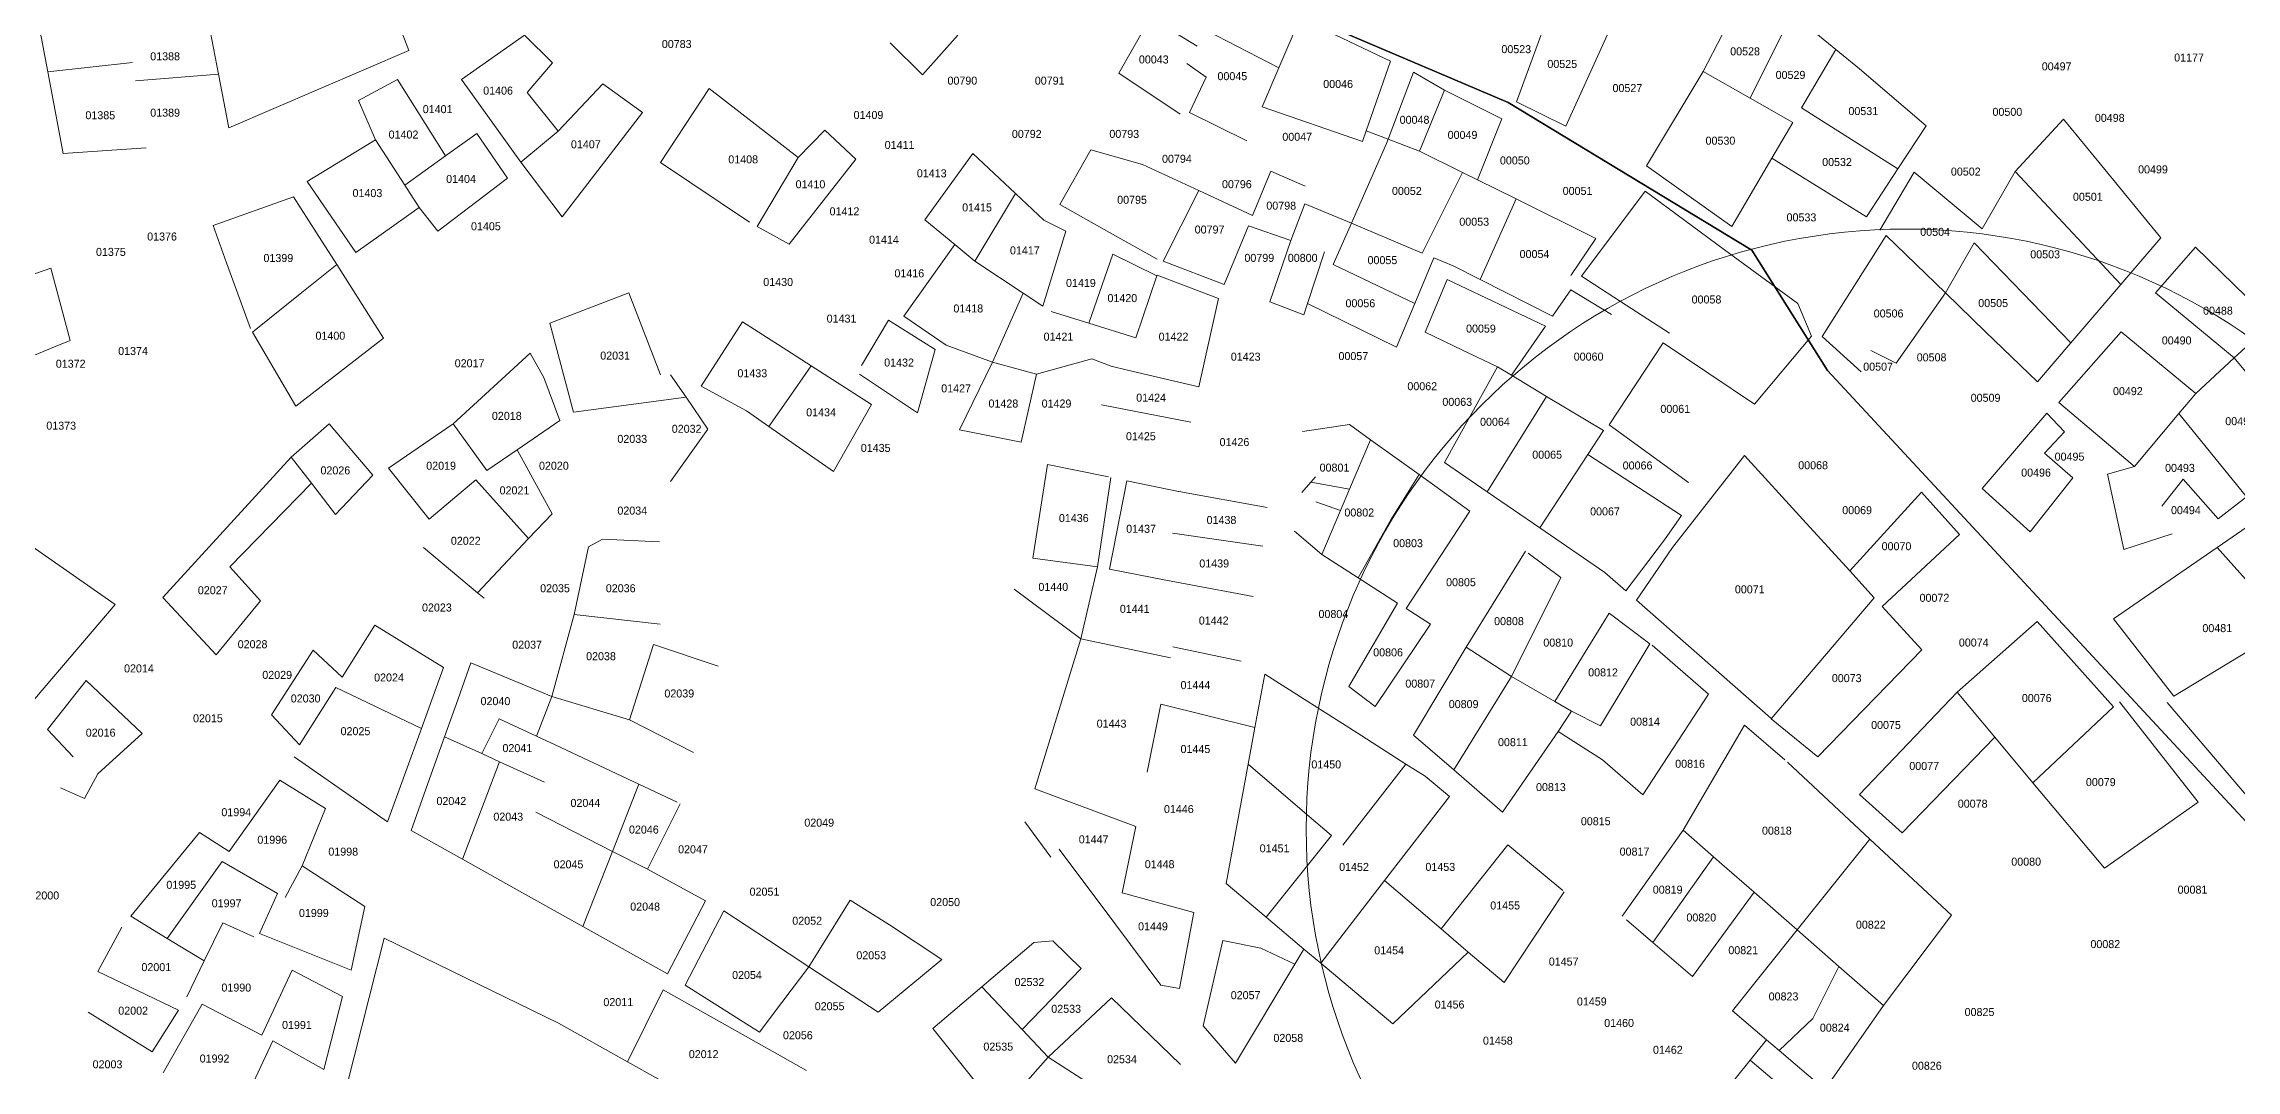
# Model space of a CAD drawing. Header units: metres. Extents: x 245232 to 248406, y 1633796 to 1637634.
# Drawn here: x 246496.1 to 246907, y 1635791.5 to 1635983.8 of the extents above; entities that cross this region are included whole.
import ezdxf
from ezdxf.enums import TextEntityAlignment as Align

# ---------------------------------------------------------------- set-up
doc = ezdxf.new("R2010")
doc.units = ezdxf.units.M
doc.header["$MEASUREMENT"] = 0
doc.layers.add('dernier_num_parc', color=1, linetype='Continuous', lineweight=13)
doc.layers.add('historique_numero_parcelle', color=7, linetype='Continuous')
doc.layers.add('limites_sections', color=7, linetype='Continuous')
doc.layers.add('LIMITES_PARCELLES', color=7, linetype='Continuous', lineweight=0, true_color=0xffffff)
doc.styles.add('Style-FANCY', font='FANCY.shx')

msp = doc.modelspace()

# ---------------------------------------------------------------- linework, layer by layer
at = {"layer": 'dernier_num_parc', "linetype": 'Continuous'}
msp.add_circle((246845.115, 1635836.655), 112.403, dxfattribs=at)
at = {"layer": 'limites_parcelles'}
for p, q in [((246558.787, 1635997.434), (246564.502, 1635982.511)), ((246496.817, 1635978.554), (246493.948, 1635993.643)), ((246807.132, 1635978.623), (246815.957, 1635995.669)), ((246528.84, 1635978.074), (246526.65, 1635989.442)), ((246772.115, 1635972.902), (246778.689, 1635990.794)), ((246823.79, 1635989.374), (246815.909, 1635973.608)), ((246823.79, 1635989.374), (246831.967, 1635982.736)), ((246574.391, 1635977.112), (246586.171, 1635985.395)), ((246586.171, 1635985.395), (246591.463, 1635980.236)), ((246667.413, 1635985.433), (246660.788, 1635977.956)), ((246697.572, 1635978.286), (246702.727, 1635987.284)), ((246703.494, 1635988.703), (246712.256, 1635983.323)), ((246714.014, 1635986.305), (246727.591, 1635979.267)), ((246727.591, 1635979.267), (246731.579, 1635988.607)), ((246731.579, 1635988.607), (246748.546, 1635980.553)), ((246790.728, 1635988.942), (246781.36, 1635968.36)), ((246564.502, 1635982.511), (246530.767, 1635968.065)), ((246660.788, 1635977.956), (246654.751, 1635983.993)), ((246825.557, 1635971.809), (246831.967, 1635982.736)), ((246831.967, 1635982.736), (246836.437, 1635979.107)), ((246496.817, 1635978.554), (246512.709, 1635980.293)), ((246499.732, 1635963.223), (246496.817, 1635978.554)), ((246528.84, 1635978.074), (246513.263, 1635976.818)), ((246530.767, 1635968.065), (246528.84, 1635978.074)), ((246555.061, 1635973.15), (246562.404, 1635977.071)), ((246562.404, 1635977.071), (246571.371, 1635962.762)), ((246585.495, 1635961.608), (246574.391, 1635977.112)), ((246591.463, 1635980.236), (246586.7, 1635974.68)), ((246709.123, 1635970.631), (246697.572, 1635978.286)), ((246713.946, 1635977.547), (246710.347, 1635980.087)), ((246710.843, 1635970.896), (246713.946, 1635977.547)), ((246724.469, 1635971.954), (246727.591, 1635979.267)), ((246748.546, 1635980.553), (246743.966, 1635967.499)), ((246748.099, 1635965.921), (246752.812, 1635978.481)), ((246752.812, 1635978.481), (246758.623, 1635975.112)), ((246796.538, 1635960.904), (246807.132, 1635978.623)), ((246815.909, 1635973.608), (246807.132, 1635978.623)), ((246836.437, 1635979.107), (246848.925, 1635968.418)), ((246558.258, 1635965.816), (246555.061, 1635973.15)), ((246586.7, 1635974.68), (246592.521, 1635967.404)), ((246592.521, 1635967.404), (246600.861, 1635976.311)), ((246600.861, 1635976.311), (246608.322, 1635970.913)), ((246611.653, 1635961.547), (246620.783, 1635975.404)), ((246620.783, 1635975.404), (246637.474, 1635962.509)), ((246753.966, 1635963.682), (246758.623, 1635975.112)), ((246758.623, 1635975.112), (246769.37, 1635969.723)), ((246781.36, 1635968.36), (246772.115, 1635972.902)), ((246815.909, 1635973.608), (246823.925, 1635969.026)), ((246608.322, 1635970.913), (246593.241, 1635951.387)), ((246721.559, 1635965.604), (246710.843, 1635970.896)), ((246743.255, 1635965.472), (246724.469, 1635971.954)), ((246769.37, 1635969.723), (246764.824, 1635958.304)), ((246823.925, 1635969.026), (246820.03, 1635962.385)), ((246843.617, 1635960.347), (246825.557, 1635971.809)), ((246865.605, 1635959.838), (246874.65, 1635969.662)), ((246874.65, 1635969.662), (246881.838, 1635960.915)), ((246545.425, 1635958.011), (246558.258, 1635965.816)), ((246558.258, 1635965.816), (246563.778, 1635957.268)), ((246571.371, 1635962.762), (246577.229, 1635967)), ((246577.229, 1635967), (246583.007, 1635958.621)), ((246592.521, 1635967.404), (246585.495, 1635961.608)), ((246637.474, 1635962.509), (246642.454, 1635967.62)), ((246642.454, 1635967.62), (246648.284, 1635962.19)), ((246741.203, 1635950.196), (246747.792, 1635965.104)), ((246743.966, 1635967.499), (246743.255, 1635965.472)), ((246743.966, 1635967.499), (246748.099, 1635965.921)), ((246747.792, 1635965.104), (246748.099, 1635965.921)), ((246748.099, 1635965.921), (246753.966, 1635963.682)), ((246848.925, 1635968.418), (246843.617, 1635960.347)), ((246515.262, 1635964.277), (246499.732, 1635963.223)), ((246563.778, 1635957.268), (246571.371, 1635962.762)), ((246593.241, 1635951.387), (246585.495, 1635961.608)), ((246628.346, 1635950.338), (246611.653, 1635961.547)), ((246629.808, 1635949.541), (246637.474, 1635962.509)), ((246648.284, 1635962.19), (246635.812, 1635946.265)), ((246661.208, 1635950.827), (246670.24, 1635963.235)), ((246670.24, 1635963.235), (246678.21, 1635955.728)), ((246686.554, 1635953.645), (246692.329, 1635963.911)), ((246692.329, 1635963.911), (246702.026, 1635961.156)), ((246702.026, 1635961.156), (246712.576, 1635956.278)), ((246762.041, 1635959.683), (246753.966, 1635963.682)), ((246812.518, 1635949.579), (246796.538, 1635960.904)), ((246820.03, 1635962.385), (246812.518, 1635949.579)), ((246837.728, 1635951.393), (246820.03, 1635962.385)), ((246881.838, 1635960.915), (246892.917, 1635947.432)), ((246554.554, 1635944.649), (246545.425, 1635958.011)), ((246566.46, 1635953.116), (246563.778, 1635957.268)), ((246583.007, 1635958.621), (246569.967, 1635948.685)), ((246722.674, 1635951.608), (246726.102, 1635959.936)), ((246726.102, 1635959.936), (246732.524, 1635957.094)), ((246754.442, 1635944.579), (246762.041, 1635959.683)), ((246762.041, 1635959.683), (246764.824, 1635958.304)), ((246764.824, 1635958.304), (246772.086, 1635954.707)), ((246843.617, 1635960.347), (246837.728, 1635951.393)), ((246840.247, 1635948.839), (246846.707, 1635959.763)), ((246843.617, 1635960.347), (246843.617, 1635960.347)), ((246846.707, 1635959.763), (246859.437, 1635949.113)), ((246859.437, 1635949.113), (246865.605, 1635959.838)), ((246865.605, 1635959.838), (246885.444, 1635938.709)), ((246527.831, 1635949.729), (246542.912, 1635955.127)), ((246542.912, 1635955.127), (246547.22, 1635948.34)), ((246566.46, 1635953.116), (246554.554, 1635944.649)), ((246569.967, 1635948.685), (246566.46, 1635953.116)), ((246678.21, 1635955.728), (246670.624, 1635943.054)), ((246678.21, 1635955.728), (246683.512, 1635950.735)), ((246695.855, 1635948.456), (246686.554, 1635953.645)), ((246705.91, 1635943.041), (246712.576, 1635956.278)), ((246712.576, 1635956.278), (246722.674, 1635951.608)), ((246729.821, 1635946.958), (246732.49, 1635953.774)), ((246732.49, 1635953.774), (246741.203, 1635950.196)), ((246772.086, 1635954.707), (246765.302, 1635939.615)), ((246772.086, 1635954.707), (246786.988, 1635947.327)), ((246784.342, 1635940.237), (246796.228, 1635956.149)), ((246796.228, 1635956.149), (246811.122, 1635945.208)), ((246530.351, 1635942.77), (246527.831, 1635949.729)), ((246547.22, 1635948.34), (246550.988, 1635942.403)), ((246635.812, 1635946.265), (246629.808, 1635949.541)), ((246666.858, 1635946.163), (246661.208, 1635950.827)), ((246687.675, 1635948.689), (246683.373, 1635934.649)), ((246683.512, 1635950.735), (246687.675, 1635948.689)), ((246704.811, 1635943.459), (246695.855, 1635948.456)), ((246721.88, 1635949.678), (246717.356, 1635938.686)), ((246729.821, 1635946.958), (246721.88, 1635949.678)), ((246741.191, 1635950.168), (246737.782, 1635942.454)), ((246741.191, 1635950.168), (246741.203, 1635950.196)), ((246741.191, 1635950.168), (246754.442, 1635944.579)), ((246657.3, 1635932.757), (246666.858, 1635946.163)), ((246670.624, 1635943.054), (246666.858, 1635946.163)), ((246691.963, 1635931.426), (246696.481, 1635944.361)), ((246696.481, 1635944.361), (246704.712, 1635940.317)), ((246725.903, 1635935.434), (246729.821, 1635946.958)), ((246736.124, 1635944.799), (246732.958, 1635935.109)), ((246786.988, 1635947.327), (246782.331, 1635940.342)), ((246811.122, 1635945.208), (246824.874, 1635935.107)), ((246829.444, 1635928.953), (246841.411, 1635947.886)), ((246841.411, 1635947.886), (246852.54, 1635937.121)), ((246852.54, 1635937.121), (246857.915, 1635946.466)), ((246857.915, 1635946.466), (246876.053, 1635927.745)), ((246892.917, 1635947.432), (246885.444, 1635938.709)), ((246891.892, 1635937.123), (246899.408, 1635945.664)), ((246899.408, 1635945.664), (246913.801, 1635931.694)), ((246484.469, 1635937.291), (246497.392, 1635941.735)), ((246497.392, 1635941.735), (246501.015, 1635928.219)), ((246534.816, 1635930.441), (246530.351, 1635942.77)), ((246544.451, 1635937.16), (246550.988, 1635942.403)), ((246550.988, 1635942.403), (246559.739, 1635928.616)), ((246679.681, 1635937.083), (246670.624, 1635943.054)), ((246700.786, 1635928.661), (246704.712, 1635940.317)), ((246704.712, 1635940.317), (246704.756, 1635940.446)), ((246704.756, 1635940.446), (246716.273, 1635936.057)), ((246717.356, 1635938.686), (246705.91, 1635943.041)), ((246737.782, 1635942.454), (246753.077, 1635935.119)), ((246756.638, 1635943.653), (246753.077, 1635935.119)), ((246760.237, 1635942.171), (246756.638, 1635943.653)), ((246765.302, 1635939.615), (246760.237, 1635942.171)), ((246791.619, 1635935.511), (246784.342, 1635940.237)), ((246535.217, 1635929.754), (246544.451, 1635937.16)), ((246590.937, 1635931.455), (246605.751, 1635937.109)), ((246605.751, 1635937.109), (246611.704, 1635921.763)), ((246673.904, 1635924.11), (246679.681, 1635937.083)), ((246683.373, 1635934.649), (246679.681, 1635937.083)), ((246716.273, 1635936.057), (246712.568, 1635919.484)), ((246755.044, 1635929.733), (246759.166, 1635939.607)), ((246759.166, 1635939.607), (246777.584, 1635930.862)), ((246765.302, 1635939.615), (246778.898, 1635932.754)), ((246778.898, 1635932.754), (246782.331, 1635937.697)), ((246782.331, 1635937.697), (246789.951, 1635933.04)), ((246852.54, 1635937.121), (246843.319, 1635923.964)), ((246860.081, 1635929.826), (246852.54, 1635937.121)), ((246885.444, 1635938.709), (246876.053, 1635927.745)), ((246906.686, 1635924.95), (246891.892, 1635937.123)), ((246619.303, 1635919.643), (246627.082, 1635931.708)), ((246627.082, 1635931.708), (246635.357, 1635926.393)), ((246649.38, 1635923.483), (246654.444, 1635932.006)), ((246654.444, 1635932.006), (246663.139, 1635926.525)), ((246665.255, 1635927.319), (246657.3, 1635932.757)), ((246684.911, 1635933.635), (246691.963, 1635931.426)), ((246732.272, 1635933.011), (246725.903, 1635935.434)), ((246732.958, 1635935.109), (246732.272, 1635933.011)), ((246749.675, 1635926.967), (246732.958, 1635935.109)), ((246753.077, 1635935.119), (246749.675, 1635926.967)), ((246800.802, 1635929.549), (246791.619, 1635935.511)), ((246824.874, 1635935.107), (246827.411, 1635928.975)), ((246501.015, 1635928.219), (246498.072, 1635927.004)), ((246543.309, 1635915.916), (246535.217, 1635929.754)), ((246559.739, 1635928.616), (246552.253, 1635922.829)), ((246595.39, 1635914.768), (246590.937, 1635931.455)), ((246691.963, 1635931.426), (246700.786, 1635928.661)), ((246762.008, 1635926.39), (246755.044, 1635929.733)), ((246777.584, 1635930.862), (246771.198, 1635921.67)), ((246799.627, 1635927.767), (246789.501, 1635912.402)), ((246816.757, 1635916.286), (246799.627, 1635927.767)), ((246827.411, 1635928.975), (246816.757, 1635916.286)), ((246836.738, 1635922.322), (246829.444, 1635928.953)), ((246869.79, 1635920.434), (246860.081, 1635929.826)), ((246876.053, 1635927.745), (246869.79, 1635920.434)), ((246873.796, 1635916.559), (246885.474, 1635929.83)), ((246885.474, 1635929.83), (246899.462, 1635918.289)), ((246913.891, 1635931.593), (246906.686, 1635924.95)), ((246498.072, 1635927.004), (246494.347, 1635925.467)), ((246572.836, 1635912.582), (246587.223, 1635925.827)), ((246587.223, 1635925.827), (246589.823, 1635921.234)), ((246635.218, 1635916.68), (246639.94, 1635923.453)), ((246635.357, 1635926.393), (246639.94, 1635923.453)), ((246639.94, 1635923.453), (246651.232, 1635916.207)), ((246663.139, 1635926.525), (246659.831, 1635914.619)), ((246673.904, 1635924.11), (246665.255, 1635927.319)), ((246667.732, 1635911.425), (246673.904, 1635924.11)), ((246682.159, 1635921.888), (246673.904, 1635924.11)), ((246692.531, 1635924.745), (246682.159, 1635921.888)), ((246696.129, 1635923.369), (246692.531, 1635924.745)), ((246768.597, 1635923.227), (246762.008, 1635926.39)), ((246843.319, 1635923.964), (246838.563, 1635926.328)), ((246899.462, 1635918.289), (246906.686, 1635924.95)), ((246906.686, 1635924.95), (246920.696, 1635907.991)), ((246552.253, 1635922.829), (246543.309, 1635915.916)), ((246589.823, 1635921.234), (246592.796, 1635913.18)), ((246613.556, 1635921.763), (246616.461, 1635917.542)), ((246627.817, 1635915.016), (246619.303, 1635919.643)), ((246659.831, 1635914.619), (246648.984, 1635921.895)), ((246682.159, 1635921.888), (246679.293, 1635909.112)), ((246699.215, 1635922.64), (246696.129, 1635923.369)), ((246712.568, 1635919.484), (246699.215, 1635922.64)), ((246758.649, 1635905.341), (246768.597, 1635923.227)), ((246768.597, 1635923.227), (246771.198, 1635921.67)), ((246771.198, 1635921.67), (246777.784, 1635917.727)), ((246616.461, 1635917.542), (246595.39, 1635914.768)), ((246616.461, 1635917.542), (246620.567, 1635911.576)), ((246632.012, 1635912.083), (246635.218, 1635916.68)), ((246651.232, 1635916.207), (246644.089, 1635903.639)), ((246711.096, 1635912.899), (246694.347, 1635916.151)), ((246777.784, 1635917.727), (246766.642, 1635899.853)), ((246777.784, 1635917.727), (246788.443, 1635911.344)), ((246887.978, 1635904.6), (246873.796, 1635916.559)), ((246899.462, 1635918.289), (246896.291, 1635914.51)), ((246542.436, 1635906.311), (246549.579, 1635912.582)), ((246549.579, 1635912.582), (246557.755, 1635902.977)), ((246560.692, 1635904.247), (246572.836, 1635912.582)), ((246572.836, 1635912.582), (246579.13, 1635903.856)), ((246592.796, 1635913.18), (246584.803, 1635907.726)), ((246620.567, 1635911.576), (246613.556, 1635901.787)), ((246632.012, 1635912.083), (246627.817, 1635915.016)), ((246644.089, 1635903.639), (246632.012, 1635912.083)), ((246679.293, 1635909.112), (246667.732, 1635911.425)), ((246732.042, 1635911.126), (246740.821, 1635912.436)), ((246740.821, 1635912.436), (246744.781, 1635909.59)), ((246788.443, 1635911.344), (246785.504, 1635906.844)), ((246789.501, 1635912.402), (246804.398, 1635901.568)), ((246859.403, 1635900.473), (246871.574, 1635914.548)), ((246871.574, 1635914.548), (246874.886, 1635911.104)), ((246896.291, 1635914.51), (246887.978, 1635904.6)), ((246896.291, 1635914.51), (246908.978, 1635898.898)), ((246579.13, 1635903.856), (246584.803, 1635907.726)), ((246584.803, 1635907.726), (246591.364, 1635895.73)), ((246740.845, 1635900.313), (246744.781, 1635909.59)), ((246744.781, 1635909.59), (246753.875, 1635903.052)), ((246874.886, 1635911.104), (246871.135, 1635907.093)), ((246871.135, 1635907.093), (246876.443, 1635902.436)), ((246518.385, 1635880.038), (246542.436, 1635906.311)), ((246546.23, 1635901.433), (246542.436, 1635906.311)), ((246557.755, 1635902.977), (246550.767, 1635895.601)), ((246568.335, 1635894.728), (246560.692, 1635904.247)), ((246681.469, 1635887.413), (246684.245, 1635904.93)), ((246684.245, 1635904.93), (246695.643, 1635902.633)), ((246748.568, 1635894.615), (246753.875, 1635903.052)), ((246753.875, 1635903.052), (246763.398, 1635896.207)), ((246766.642, 1635899.853), (246758.649, 1635905.341)), ((246785.504, 1635906.844), (246776.512, 1635893.076)), ((246785.504, 1635906.844), (246803.056, 1635895.381)), ((246801.379, 1635889.387), (246814.891, 1635906.618)), ((246814.891, 1635906.618), (246825.784, 1635894.675)), ((246882.898, 1635903.118), (246887.978, 1635904.6)), ((246885.967, 1635889.043), (246882.898, 1635903.118)), ((246546.23, 1635901.433), (246530.976, 1635885.759)), ((246550.767, 1635895.601), (246546.23, 1635901.433)), ((246577.056, 1635902.103), (246568.335, 1635894.728)), ((246586.962, 1635891.077), (246577.056, 1635902.103)), ((246696.082, 1635902.542), (246693.576, 1635885.798)), ((246695.844, 1635885.354), (246699.126, 1635901.909)), ((246699.126, 1635901.909), (246708.808, 1635899.895)), ((246708.872, 1635899.882), (246725.382, 1635896.918)), ((246731.923, 1635899.731), (246733.571, 1635901.617)), ((246733.571, 1635901.617), (246734.471, 1635902.647)), ((246740.845, 1635900.313), (246733.571, 1635901.617)), ((246739.147, 1635896.31), (246740.845, 1635900.313)), ((246776.512, 1635893.076), (246766.642, 1635899.853)), ((246834.596, 1635885.014), (246848.061, 1635899.76)), ((246848.061, 1635899.76), (246855.168, 1635891.814)), ((246868.399, 1635892.323), (246859.403, 1635900.473)), ((246876.443, 1635902.436), (246868.399, 1635892.323)), ((246897.084, 1635902.238), (246893.115, 1635897.158)), ((246903.641, 1635894.758), (246897.084, 1635902.238)), ((246908.978, 1635898.898), (246903.641, 1635894.758)), ((246591.364, 1635895.73), (246586.962, 1635891.077)), ((246734.508, 1635897.947), (246739.147, 1635896.31)), ((246735.661, 1635888.095), (246739.147, 1635896.31)), ((246763.398, 1635896.207), (246751.478, 1635877.946)), ((246803.056, 1635895.381), (246799.898, 1635890.868)), ((246903.461, 1635889.386), (246915.342, 1635897.569)), ((246487.918, 1635893.796), (246509.482, 1635878.715)), ((246586.962, 1635891.077), (246577.37, 1635880.937)), ((246598.213, 1635889.558), (246600.816, 1635890.992)), ((246600.816, 1635890.992), (246611.505, 1635890.463)), ((246707.677, 1635892.067), (246724.571, 1635889.674)), ((246735.661, 1635888.095), (246730.502, 1635892.46)), ((246742.467, 1635883.728), (246748.568, 1635894.615)), ((246788.706, 1635884.703), (246776.512, 1635893.076)), ((246799.898, 1635890.868), (246792.605, 1635881.282)), ((246825.784, 1635894.675), (246834.596, 1635885.014)), ((246855.168, 1635891.814), (246840.696, 1635878.326)), ((246895.047, 1635891.979), (246885.967, 1635889.043)), ((246577.37, 1635880.937), (246567.28, 1635889.404)), ((246595.506, 1635876.861), (246598.213, 1635889.558)), ((246693.576, 1635885.798), (246681.469, 1635887.413)), ((246742.467, 1635883.728), (246735.661, 1635888.095)), ((246762.697, 1635870.718), (246773.834, 1635888.706)), ((246774.317, 1635888.359), (246780.461, 1635883.789)), ((246794.617, 1635879.516), (246801.379, 1635889.387)), ((246884.062, 1635876.025), (246903.461, 1635889.386)), ((246903.461, 1635889.386), (246916.728, 1635874.548)), ((246530.976, 1635885.759), (246536.691, 1635879.409)), ((246693.576, 1635885.798), (246690.457, 1635872.259)), ((246706.409, 1635883.285), (246695.844, 1635885.354)), ((246710.122, 1635882.591), (246706.409, 1635883.285)), ((246722.794, 1635880.224), (246710.122, 1635882.591)), ((246749.832, 1635879.002), (246742.467, 1635883.728)), ((246780.461, 1635883.789), (246771.19, 1635865.246)), ((246792.605, 1635881.282), (246788.706, 1635884.703)), ((246839.213, 1635879.952), (246834.596, 1635885.014)), ((246509.482, 1635878.715), (246480.214, 1635844.5)), ((246528.379, 1635869.271), (246518.385, 1635880.038)), ((246536.691, 1635879.409), (246528.379, 1635869.271)), ((246578.631, 1635879.879), (246577.37, 1635880.937)), ((246690.457, 1635872.259), (246677.969, 1635881.573)), ((246740.71, 1635863.377), (246749.832, 1635879.002)), ((246819.821, 1635857.398), (246794.617, 1635879.516)), ((246819.906, 1635857.329), (246839.213, 1635879.952)), ((246840.696, 1635878.326), (246848.106, 1635870.201)), ((246551.999, 1635865.101), (246558.132, 1635874.854)), ((246558.132, 1635874.854), (246571.011, 1635866.941)), ((246591.291, 1635861.464), (246595.506, 1635876.861)), ((246595.506, 1635876.861), (246611.611, 1635875.011)), ((246756.002, 1635875.031), (246745.646, 1635859.624)), ((246751.478, 1635877.946), (246756.002, 1635875.031)), ((246779.322, 1635860.557), (246789.489, 1635877.074)), ((246789.489, 1635877.074), (246797.141, 1635871.382)), ((246854.75, 1635862.273), (246869.748, 1635875.514)), ((246869.748, 1635875.514), (246884.035, 1635859.542)), ((246895.386, 1635861.526), (246884.062, 1635876.025)), ((246916.728, 1635874.548), (246895.386, 1635861.526)), ((246538.767, 1635858.078), (246546.571, 1635870.174)), ((246546.571, 1635870.174), (246551.999, 1635865.101)), ((246605.896, 1635857.125), (246610.399, 1635871.218)), ((246610.399, 1635871.218), (246622.486, 1635867.192)), ((246690.457, 1635872.259), (246681.878, 1635844.181)), ((246690.457, 1635872.259), (246707.274, 1635868.708)), ((246707.698, 1635870.771), (246720.518, 1635868.121)), ((246752.86, 1635854.262), (246762.697, 1635870.718)), ((246771.19, 1635865.246), (246762.697, 1635870.718)), ((246797.141, 1635871.382), (246787.858, 1635855.985)), ((246797.559, 1635871.072), (246808.155, 1635861.925)), ((246848.106, 1635870.201), (246828.606, 1635850.201)), ((246571.011, 1635866.941), (246566.864, 1635855.475)), ((246573.68, 1635860.874), (246576.157, 1635867.814)), ((246576.157, 1635867.814), (246591.291, 1635861.464)), ((246496.804, 1635855.329), (246504.036, 1635864.458)), ((246504.036, 1635864.458), (246514.531, 1635854.536)), ((246550.791, 1635863.179), (246544.023, 1635852.415)), ((246566.864, 1635855.475), (246550.791, 1635863.179)), ((246723.102, 1635855.679), (246724.936, 1635865.686)), ((246724.936, 1635865.686), (246742.253, 1635854.65)), ((246745.646, 1635859.624), (246740.71, 1635863.377)), ((246760.367, 1635847.741), (246771.19, 1635865.246)), ((246771.19, 1635865.246), (246779.322, 1635860.557)), ((246808.155, 1635861.925), (246795.792, 1635843.045)), ((246836.457, 1635843.135), (246854.75, 1635862.273)), ((246854.75, 1635862.273), (246861.782, 1635853.879)), ((246544.023, 1635852.415), (246538.767, 1635858.078)), ((246571.204, 1635853.937), (246573.68, 1635860.874)), ((246591.291, 1635861.464), (246588.434, 1635854.056)), ((246605.896, 1635857.125), (246591.291, 1635861.464)), ((246705.492, 1635860.016), (246702.884, 1635847.305)), ((246723.102, 1635855.679), (246705.492, 1635860.016)), ((246779.322, 1635860.557), (246782.434, 1635858.764)), ((246782.434, 1635858.764), (246779.921, 1635854.927)), ((246787.858, 1635855.985), (246782.434, 1635858.764)), ((246884.035, 1635859.542), (246868.943, 1635845.334)), ((246885.2, 1635860.494), (246899.937, 1635841.67)), ((246910.777, 1635840.817), (246894.116, 1635860.362)), ((246501.567, 1635850.17), (246496.804, 1635855.329)), ((246514.531, 1635854.536), (246506.197, 1635846.995)), ((246566.864, 1635855.475), (246560.533, 1635837.969)), ((246567.693, 1635844.101), (246571.204, 1635853.937)), ((246571.204, 1635853.937), (246578.165, 1635850.777)), ((246581.445, 1635857.285), (246578.165, 1635850.777)), ((246588.434, 1635854.056), (246581.445, 1635857.285)), ((246588.434, 1635854.056), (246591.925, 1635852.415)), ((246617.882, 1635850.999), (246605.896, 1635857.125)), ((246721.837, 1635848.778), (246723.102, 1635855.679)), ((246742.253, 1635854.65), (246751.395, 1635848.824)), ((246760.367, 1635847.741), (246752.86, 1635854.262)), ((246779.921, 1635854.927), (246769.489, 1635839.815)), ((246788.255, 1635849.635), (246779.921, 1635854.927)), ((246803.374, 1635836.416), (246814.899, 1635856.103)), ((246814.899, 1635856.103), (246822.412, 1635849.617)), ((246828.606, 1635850.201), (246819.906, 1635857.329)), ((246861.782, 1635853.879), (246844.436, 1635835.953)), ((246868.943, 1635845.334), (246861.782, 1635853.879)), ((246560.533, 1635837.969), (246542.991, 1635850.193)), ((246578.165, 1635850.777), (246581.493, 1635849.266)), ((246591.925, 1635852.415), (246607.638, 1635845.032)), ((246795.792, 1635843.045), (246788.255, 1635849.635)), ((246506.197, 1635846.995), (246503.684, 1635842.365)), ((246530.825, 1635832.443), (246540.343, 1635845.822)), ((246540.343, 1635845.822), (246548.884, 1635840.502)), ((246581.493, 1635849.266), (246574.543, 1635831.01)), ((246589.934, 1635845.433), (246581.493, 1635849.266)), ((246717.739, 1635826.422), (246721.837, 1635848.778)), ((246721.837, 1635848.778), (246733.304, 1635839.005)), ((246739.606, 1635833.633), (246751.395, 1635848.824)), ((246751.395, 1635848.824), (246754.993, 1635846.53)), ((246754.993, 1635846.53), (246759.567, 1635842.743)), ((246769.489, 1635839.815), (246760.367, 1635847.741)), ((246822.91, 1635849.154), (246838.357, 1635834.769)), ((246503.684, 1635842.365), (246499.186, 1635844.349)), ((246564.938, 1635836.382), (246567.693, 1635844.101)), ((246602.673, 1635832.465), (246607.638, 1635845.032)), ((246607.638, 1635845.032), (246614.786, 1635841.673)), ((246615.362, 1635841.399), (246609.264, 1635829.104)), ((246681.878, 1635844.181), (246700.791, 1635837.103)), ((246759.567, 1635842.743), (246747.409, 1635826.982)), ((246844.436, 1635835.953), (246836.457, 1635843.135)), ((246882.348, 1635829.335), (246868.943, 1635845.334)), ((246899.937, 1635841.67), (246882.348, 1635829.335)), ((246548.884, 1635840.502), (246544.527, 1635829.735)), ((246602.673, 1635832.465), (246588.323, 1635839.784)), ((246684.848, 1635831.407), (246679.98, 1635837.969)), ((246733.304, 1635839.005), (246737.463, 1635835.46)), ((246512.364, 1635820.319), (246525.242, 1635835.99)), ((246525.242, 1635835.99), (246530.825, 1635832.443)), ((246574.543, 1635831.01), (246564.938, 1635836.382)), ((246700.791, 1635837.103), (246698.24, 1635824.668)), ((246737.463, 1635835.46), (246725.238, 1635820.106)), ((246758.006, 1635817.95), (246770.517, 1635833.678)), ((246770.517, 1635833.678), (246780.816, 1635825.152)), ((246791.944, 1635820.305), (246803.374, 1635836.416)), ((246809.049, 1635831.454), (246803.374, 1635836.416)), ((246824.733, 1635817.741), (246838.357, 1635834.769)), ((246838.357, 1635834.769), (246853.663, 1635820.516)), ((246529.509, 1635830.593), (246519.225, 1635816.137)), ((246539.871, 1635824.549), (246529.509, 1635830.593)), ((246544.527, 1635829.735), (246541.352, 1635823.808)), ((246544.527, 1635829.735), (246556.245, 1635822.143)), ((246584.27, 1635825.57), (246574.543, 1635831.01)), ((246602.673, 1635832.465), (246597.112, 1635818.387)), ((246609.264, 1635829.104), (246602.673, 1635832.465)), ((246609.264, 1635829.104), (246620.11, 1635823.179)), ((246697.02, 1635818.718), (246686.435, 1635832.889)), ((246797.706, 1635815.367), (246809.049, 1635831.454)), ((246809.049, 1635831.454), (246810.647, 1635830.057)), ((246810.647, 1635830.057), (246816.661, 1635824.798)), ((246597.112, 1635818.387), (246584.27, 1635825.57)), ((246725.238, 1635820.106), (246717.739, 1635826.422)), ((246747.409, 1635826.982), (246735.462, 1635811.495)), ((246747.409, 1635826.982), (246758.006, 1635817.95)), ((246781.096, 1635824.899), (246769.801, 1635807.897)), ((246536.492, 1635817.097), (246539.871, 1635824.549)), ((246556.245, 1635822.143), (246553.69, 1635810.218)), ((246620.11, 1635823.179), (246612.987, 1635809.508)), ((246616.294, 1635807.373), (246623.552, 1635821.298)), ((246623.552, 1635821.298), (246631.9, 1635815.826)), ((246639.492, 1635810.85), (246647.249, 1635823.296)), ((246647.249, 1635823.296), (246654.579, 1635818.707)), ((246698.24, 1635824.668), (246711.656, 1635820.989)), ((246711.656, 1635820.989), (246708.978, 1635806.748)), ((246816.661, 1635824.798), (246805.11, 1635809.036)), ((246824.733, 1635817.741), (246816.661, 1635824.798)), ((246506.197, 1635809.953), (246510.695, 1635818.288)), ((246519.225, 1635816.137), (246512.364, 1635820.319)), ((246529.613, 1635819.081), (246526.137, 1635811.925)), ((246535.434, 1635816.435), (246529.613, 1635819.081)), ((246553.69, 1635810.218), (246536.492, 1635817.097)), ((246612.987, 1635809.508), (246597.112, 1635818.387)), ((246654.579, 1635818.707), (246664.408, 1635812.181)), ((246705.485, 1635807.383), (246697.02, 1635818.718)), ((246732.296, 1635814.161), (246725.238, 1635820.106)), ((246758.006, 1635817.95), (246763.101, 1635813.607)), ((246797.706, 1635815.367), (246792.732, 1635819.62)), ((246812.626, 1635802.609), (246824.733, 1635817.741)), ((246832.568, 1635810.89), (246824.733, 1635817.741)), ((246853.663, 1635820.516), (246840.908, 1635803.598)), ((246519.225, 1635816.137), (246526.137, 1635811.925)), ((246540.99, 1635741.823), (246559.908, 1635816.171)), ((246559.908, 1635816.171), (246592.584, 1635800.296)), ((246631.9, 1635815.826), (246639.492, 1635810.85)), ((246671.923, 1635807.083), (246681.65, 1635815.363)), ((246681.65, 1635815.363), (246685.248, 1635815.68)), ((246685.248, 1635815.68), (246690.563, 1635810.53)), ((246713.4, 1635799.752), (246717.104, 1635815.733)), ((246717.104, 1635815.733), (246724.195, 1635814.357)), ((246724.195, 1635814.357), (246730.584, 1635811.302)), ((246732.296, 1635814.161), (246730.584, 1635811.302)), ((246735.462, 1635811.495), (246732.296, 1635814.161)), ((246763.101, 1635813.607), (246748.97, 1635800.117)), ((246769.801, 1635807.897), (246763.101, 1635813.607)), ((246805.11, 1635809.036), (246797.706, 1635815.367)), ((246521.32, 1635802.73), (246506.197, 1635809.953)), ((246526.137, 1635811.925), (246522.866, 1635805.191)), ((246536.963, 1635798.014), (246542.652, 1635810.204)), ((246542.652, 1635810.204), (246552.094, 1635805.261)), ((246639.492, 1635810.85), (246634.44, 1635804.127)), ((246652.489, 1635802.33), (246639.492, 1635810.85)), ((246664.408, 1635812.181), (246652.489, 1635802.33)), ((246690.563, 1635810.53), (246679.474, 1635799.084)), ((246730.584, 1635811.302), (246719.472, 1635792.748)), ((246748.97, 1635800.117), (246735.462, 1635811.495)), ((246832.568, 1635810.89), (246827.69, 1635801.172)), ((246840.908, 1635803.598), (246832.568, 1635810.89)), ((246552.094, 1635805.261), (246548.543, 1635791.568)), ((246605.499, 1635793.054), (246612.153, 1635806.522)), ((246612.153, 1635806.522), (246624.175, 1635799.773)), ((246630.263, 1635798.569), (246616.294, 1635807.373)), ((246662.723, 1635799.253), (246671.923, 1635807.083)), ((246671.923, 1635807.083), (246679.474, 1635799.084)), ((246684.366, 1635793.901), (246696.219, 1635805.05)), ((246696.219, 1635805.05), (246709.167, 1635792.502)), ((246708.978, 1635806.748), (246705.485, 1635807.383)), ((246504.414, 1635802.362), (246516.384, 1635794.872)), ((246516.384, 1635794.872), (246521.32, 1635802.73)), ((246518.439, 1635790.949), (246525.749, 1635803.862)), ((246525.749, 1635803.862), (246536.963, 1635798.014)), ((246592.584, 1635800.296), (246605.499, 1635793.054)), ((246634.44, 1635804.127), (246630.263, 1635798.569)), ((246819.028, 1635797.135), (246812.626, 1635802.609)), ((246827.69, 1635801.172), (246821.366, 1635795.136)), ((246840.908, 1635803.598), (246829.922, 1635787.82)), ((246538.997, 1635796.953), (246532.613, 1635783.335)), ((246548.543, 1635791.568), (246538.997, 1635796.953)), ((246624.175, 1635799.773), (246639.058, 1635791.417)), ((246671.949, 1635787.724), (246662.723, 1635799.253)), ((246679.474, 1635799.084), (246684.366, 1635793.901)), ((246719.472, 1635792.748), (246713.4, 1635799.752)), ((246815.951, 1635793.338), (246819.028, 1635797.135)), ((246821.366, 1635795.136), (246819.028, 1635797.135)), ((246605.499, 1635793.054), (246617.143, 1635786.524)), ((246675.241, 1635783.611), (246684.366, 1635793.901)), ((246704.996, 1635780.671), (246684.366, 1635793.901)), ((246803.645, 1635778.152), (246815.951, 1635793.338)), ((246815.951, 1635793.338), (246840.93, 1635772.235)), ((246829.922, 1635787.82), (246821.366, 1635795.136))]:
    msp.add_line(p, q, dxfattribs=at)
at = {"layer": 'limites_sections', "flags": 128}
for points in [[(247697.695, 1636290.674), (247546.68, 1636188.471), (247452.105, 1636133.557), (247272.106, 1636026.778), (247023.465, 1635880.339), (246941.436, 1635834.968), (246921.811, 1635824.113), (246830.429, 1635922.573), (246816.271, 1635945.097), (246770.581, 1635972.769), (246733.387, 1635988.616), (246721.079, 1635993.322), (246671.487, 1636023.729), (246649.044, 1636048.706), (246628.41, 1636063.909), (246613.569, 1636078.027), (246595.877, 1636096.663), (246620.2, 1636120.986), (246673.764, 1636188.884), (246708.467, 1636259.799)], [(246208.147, 1635671.811), (246232.762, 1635710.906), (246254.482, 1635744.209), (246290.68, 1635810.814), (246301.781, 1635826.742), (246319.639, 1635860.527), (246346.185, 1635924.719), (246371.765, 1636000.978), (246370.152, 1636042.527), (246487.423, 1636042.527), (246559.847, 1636060.633), (246595.877, 1636096.663), (246613.569, 1636078.027), (246628.41, 1636063.909), (246649.044, 1636048.706), (246671.487, 1636023.729), (246721.079, 1635993.322), (246733.387, 1635988.616), (246770.581, 1635972.769), (246816.271, 1635945.097), (246830.429, 1635922.573), (246921.811, 1635824.113)]]:
    msp.add_lwpolyline(points, dxfattribs=at)

# ---------------------------------------------------------------- texts
at = {"layer": 'historique_numero_parcelle', "style": 'Style-FANCY'}
for s, p in [('01388', (246518.824, 1635981.443)), ('00783', (246614.717, 1635983.745)), ('00043', (246704.144, 1635980.851)), ('00523', (246772.096, 1635982.782)), ('00528', (246814.985, 1635982.371)), ('01177', (246898.211, 1635981.212)), ('00790', (246668.267, 1635976.886)), ('00791', (246684.63, 1635976.886)), ('00045', (246718.876, 1635977.721)), ('00046', (246738.703, 1635976.257)), ('00525', (246780.715, 1635980.01)), ('00529', (246823.501, 1635977.956)), ('00497', (246873.388, 1635979.556)), ('01406', (246581.235, 1635975.015)), ('00527', (246792.925, 1635975.492)), ('01385', (246506.67, 1635970.4)), ('01389', (246518.824, 1635970.88)), ('01401', (246569.903, 1635971.54)), ('01409', (246650.666, 1635970.451)), ('00048', (246753.026, 1635969.545)), ('00531', (246837.147, 1635971.18)), ('00500', (246864.153, 1635971.035)), ('00498', (246883.34, 1635969.906)), ('01402', (246563.507, 1635966.784)), ('01407', (246597.684, 1635964.955)), ('01411', (246656.492, 1635964.827)), ('00792', (246680.335, 1635966.902)), ('00793', (246698.612, 1635966.902)), ('00047', (246731.035, 1635966.361)), ('00049', (246762.021, 1635966.717)), ('00530', (246810.367, 1635965.636)), ('01408', (246627.181, 1635962.129)), ('00794', (246708.481, 1635962.239)), ('00050', (246771.823, 1635961.928)), ('00532', (246832.222, 1635961.632)), ('00502', (246856.356, 1635959.844)), ('00499', (246891.446, 1635960.255)), ('01403', (246556.744, 1635955.811)), ('01404', (246574.29, 1635958.463)), ('01410', (246639.791, 1635957.465)), ('01413', (246662.523, 1635959.523)), ('00796', (246719.721, 1635957.483)), ('00052', (246751.585, 1635956.216)), ('00051', (246783.585, 1635956.216)), ('01412', (246646.165, 1635952.39)), ('01415', (246671.021, 1635953.122)), ('00795', (246700.074, 1635954.557)), ('00798', (246728.037, 1635953.46)), ('00501', (246879.236, 1635955.121)), ('01376', (246518.249, 1635947.672)), ('01405', (246578.95, 1635949.592)), ('00797', (246714.604, 1635948.979)), ('00053', (246764.212, 1635950.446)), ('00533', (246825.553, 1635951.262)), ('00504', (246850.61, 1635948.551)), ('01375', (246508.653, 1635944.791)), ('01399', (246540.044, 1635943.648)), ('01414', (246653.567, 1635947.086)), ('01417', (246679.977, 1635945.074)), ('00799', (246723.925, 1635943.675)), ('00800', (246732.058, 1635943.675)), ('00055', (246747.008, 1635943.248)), ('00054', (246775.513, 1635944.387)), ('00503', (246871.233, 1635944.341)), ('01430', (246633.737, 1635939.153)), ('01416', (246658.319, 1635940.776)), ('01419', (246690.486, 1635938.97)), ('01420', (246698.253, 1635936.135)), ('00056', (246742.871, 1635935.17)), ('00058', (246807.752, 1635935.876)), ('00505', (246861.486, 1635935.204)), ('01431', (246645.617, 1635932.294)), ('01418', (246669.376, 1635934.192)), ('00506', (246841.888, 1635933.253)), ('00488', (246903.625, 1635933.778)), ('01400', (246549.799, 1635929.085)), ('01421', (246686.282, 1635928.911)), ('01422', (246707.848, 1635928.911)), ('00059', (246765.473, 1635930.424)), ('00490', (246895.886, 1635928.205)), ('01372', (246501.118, 1635923.837)), ('01374', (246512.811, 1635926.227)), ('02017', (246575.895, 1635923.925)), ('02031', (246603.175, 1635925.362)), ('01432', (246656.4, 1635924.064)), ('01423', (246721.373, 1635925.161)), ('00057', (246741.559, 1635925.274)), ('00060', (246785.654, 1635925.173)), ('00507', (246839.919, 1635923.288)), ('00508', (246849.951, 1635925.032)), ('01433', (246628.894, 1635922.052)), ('01427', (246667.092, 1635919.217)), ('00062', (246754.475, 1635919.619)), ('00492', (246886.739, 1635918.701)), ('01434', (246641.779, 1635914.736)), ('01428', (246675.956, 1635916.382)), ('01429', (246685.917, 1635916.382)), ('01424', (246703.645, 1635917.48)), ('00063', (246761.034, 1635916.691)), ('00061', (246801.899, 1635915.378)), ('00509', (246860.069, 1635917.455)), ('01373', (246499.342, 1635912.236)), ('02018', (246582.872, 1635914.069)), ('02032', (246616.582, 1635911.648)), ('00064', (246768.097, 1635912.955)), ('00491', (246907.788, 1635913.068)), ('02033', (246606.39, 1635909.753)), ('01435', (246652.014, 1635908.061)), ('01425', (246701.726, 1635910.255)), ('01426', (246719.271, 1635909.158)), ('00065', (246777.884, 1635906.795)), ('00495', (246875.804, 1635906.432)), ('02026', (246550.732, 1635903.853)), ('02019', (246570.56, 1635904.726)), ('02020', (246591.696, 1635904.726)), ('00801', (246738.021, 1635904.373)), ('00066', (246794.836, 1635904.776)), ('00068', (246827.742, 1635904.817)), ('00496', (246869.531, 1635903.44)), ('00493', (246896.501, 1635904.32)), ('02021', (246584.309, 1635900.106)), ('02034', (246606.39, 1635896.318)), ('01436', (246689.152, 1635894.919)), ('01438', (246716.841, 1635894.553)), ('00802', (246742.668, 1635895.96)), ('00067', (246788.724, 1635896.168)), ('00069', (246835.988, 1635896.393)), ('00494', (246897.615, 1635896.399)), ('02022', (246575.177, 1635890.66)), ('01437', (246701.763, 1635892.907)), ('00803', (246751.806, 1635890.212)), ('01439', (246715.471, 1635886.415)), ('00070', (246843.368, 1635889.642)), ('02035', (246591.909, 1635881.767)), ('02036', (246604.221, 1635881.767)), ('01440', (246685.314, 1635882.025)), ('00805', (246761.728, 1635882.896)), ('02027', (246527.748, 1635881.395)), ('02023', (246569.765, 1635878.16)), ('01441', (246700.575, 1635877.91)), ('00071', (246815.865, 1635881.564)), ('00072', (246850.482, 1635879.974)), ('01442', (246715.379, 1635875.715)), ('00804', (246737.812, 1635876.939)), ('00808', (246770.729, 1635875.606)), ('00481', (246903.501, 1635874.298)), ('02028', (246535.213, 1635871.282)), ('02037', (246586.676, 1635871.192)), ('00806', (246748.066, 1635869.753)), ('00810', (246779.959, 1635871.582)), ('00074', (246857.847, 1635871.593)), ('02014', (246513.916, 1635866.745)), ('02029', (246539.83, 1635865.532)), ('02038', (246600.527, 1635869.036)), ('00812', (246788.366, 1635866.004)), ('02030', (246545.165, 1635861.117)), ('02024', (246560.787, 1635865.045)), ('02039', (246615.2, 1635862.054)), ('01444', (246711.952, 1635863.621)), ('00807', (246754.097, 1635863.901)), ('00073', (246834.034, 1635864.928)), ('00076', (246869.653, 1635861.192)), ('02015', (246526.844, 1635857.402)), ('02040', (246580.74, 1635860.613)), ('00809', (246762.23, 1635860.06)), ('02016', (246506.734, 1635854.707)), ('02025', (246554.502, 1635854.983)), ('01443', (246696.235, 1635856.397)), ('00811', (246771.46, 1635852.927)), ('00814', (246796.225, 1635856.768)), ('00075', (246841.4, 1635856.143)), ('02041', (246584.844, 1635851.813)), ('01445', (246711.952, 1635851.641)), ('01450', (246736.475, 1635848.759)), ('00816', (246804.677, 1635848.88)), ('00077', (246848.564, 1635848.469)), ('00079', (246881.661, 1635845.44)), ('02042', (246572.473, 1635841.898)), ('02044', (246597.599, 1635841.536)), ('00813', (246778.588, 1635844.514)), ('00078', (246857.646, 1635841.401)), ('01994', (246532.159, 1635839.806)), ('02043', (246583.143, 1635838.965)), ('02046', (246608.563, 1635836.55)), ('02049', (246641.433, 1635837.844)), ('01446', (246708.845, 1635840.393)), ('00815', (246786.995, 1635838.112)), ('01996', (246538.902, 1635834.643)), ('01998', (246552.211, 1635832.413)), ('02047', (246617.768, 1635832.853)), ('01447', (246692.87, 1635834.715)), ('01451', (246726.788, 1635833.03)), ('00817', (246794.26, 1635832.42)), ('00818', (246820.943, 1635836.352)), ('02045', (246594.433, 1635830.037)), ('01448', (246705.246, 1635830.064)), ('01452', (246741.683, 1635829.555)), ('01453', (246757.858, 1635829.555)), ('00080', (246867.679, 1635830.54)), ('02000', (246496.178, 1635824.204)), ('01995', (246521.84, 1635826.195)), ('02051', (246631.172, 1635824.907)), ('00819', (246800.474, 1635825.287)), ('00081', (246898.858, 1635825.289)), ('01997', (246530.342, 1635822.733)), ('01999', (246546.7, 1635820.915)), ('02048', (246608.797, 1635822.117)), ('02050', (246665.032, 1635822.957)), ('01455', (246770.012, 1635822.331)), ('00820', (246806.779, 1635820.074)), ('02052', (246639.176, 1635819.466)), ('01449', (246703.992, 1635818.411)), ('00822', (246838.552, 1635818.725)), ('02053', (246651.18, 1635812.998)), ('01454', (246748.263, 1635813.918)), ('01457', (246780.978, 1635811.814)), ('00821', (246814.638, 1635813.947)), ('00082', (246882.512, 1635815.09)), ('02001', (246517.168, 1635810.769)), ('02054', (246627.889, 1635809.302)), ('02532', (246680.844, 1635807.991)), ('01990', (246532.165, 1635806.944)), ('02011', (246603.765, 1635804.22)), ('02057', (246721.363, 1635805.519)), ('01456', (246759.594, 1635803.767)), ('01459', (246786.255, 1635804.333)), ('00823', (246822.194, 1635805.283)), ('02002', (246512.829, 1635802.614)), ('01991', (246543.528, 1635799.936)), ('02055', (246643.382, 1635803.45)), ('02533', (246687.719, 1635802.961)), ('01460', (246791.372, 1635800.309)), ('00824', (246831.789, 1635799.43)), ('00825', (246858.93, 1635802.356)), ('02056', (246637.431, 1635798.008)), ('02535', (246674.996, 1635795.876)), ('02058', (246729.366, 1635797.511)), ('01458', (246768.641, 1635797)), ('02003', (246508.022, 1635792.567)), ('01992', (246528.086, 1635793.648)), ('02012', (246619.771, 1635794.466)), ('02534', (246698.184, 1635793.515)), ('01462', (246800.511, 1635795.279)), ('00826', (246849.061, 1635792.297))]:
    msp.add_text(s, height=1.5, dxfattribs=at).set_placement(p, align=Align.MIDDLE_CENTER)

doc.saveas('drawing.dxf')
